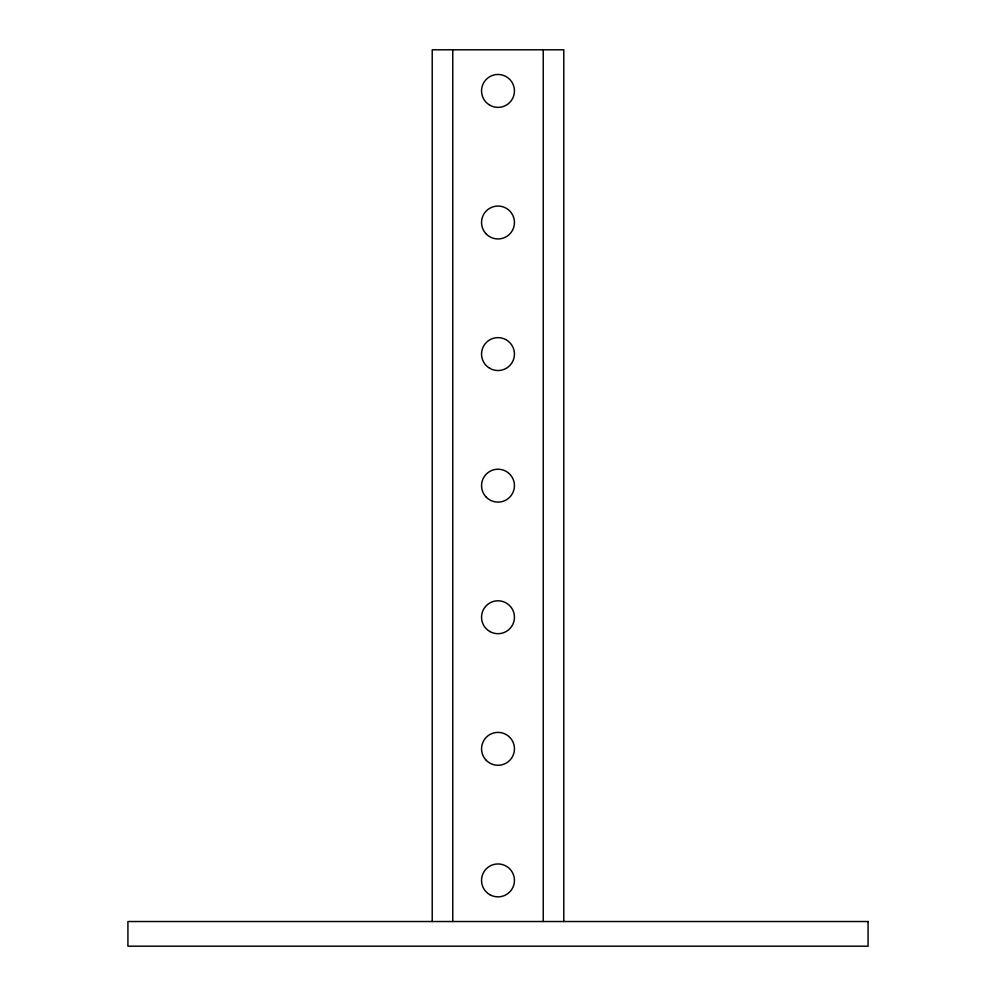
<?xml version="1.0" encoding="UTF-8"?>
<svg xmlns="http://www.w3.org/2000/svg" width="996" height="996" viewBox="0 0 996 996"><rect width="100%" height="100%" fill="white"/><g stroke="black" fill="none" stroke-linecap="round" stroke-linejoin="round"><path stroke-width="1.49" d="M563.786 921.524L563.786 49.8L432.214 49.8L432.214 921.524M543.231 49.8L543.231 921.524M452.769 49.8L452.769 921.524M868.076 921.524L127.924 921.524L127.924 946.2L868.076 946.2L868.076 921.524M489.771 368.321A16.446 16.446 0 0 0 514.446 354.078A16.446 16.446 0 0 0 489.771 339.835A16.446 16.446 0 0 0 489.771 368.321M486.372 234.135A16.446 16.446 0 0 0 513.886 226.752A16.446 16.446 0 0 0 493.742 206.608A16.446 16.446 0 0 0 486.372 234.135M489.771 105.165A16.446 16.446 0 0 0 514.446 90.922A16.446 16.446 0 0 0 489.771 76.68A16.446 16.446 0 0 0 489.771 105.165M486.372 497.29A16.446 16.446 0 0 0 513.886 489.92A16.446 16.446 0 0 0 493.742 469.776A16.446 16.446 0 0 0 486.372 497.29M489.771 631.489A16.446 16.446 0 0 0 514.446 617.246A16.446 16.446 0 0 0 489.771 603.003A16.446 16.446 0 0 0 489.771 631.489M486.372 760.458A16.446 16.446 0 0 0 513.886 753.088A16.446 16.446 0 0 0 493.742 732.944A16.446 16.446 0 0 0 486.372 760.458M489.771 894.657A16.446 16.446 0 0 0 514.446 880.414A16.446 16.446 0 0 0 489.771 866.159A16.446 16.446 0 0 0 489.771 894.657"/></g></svg>
